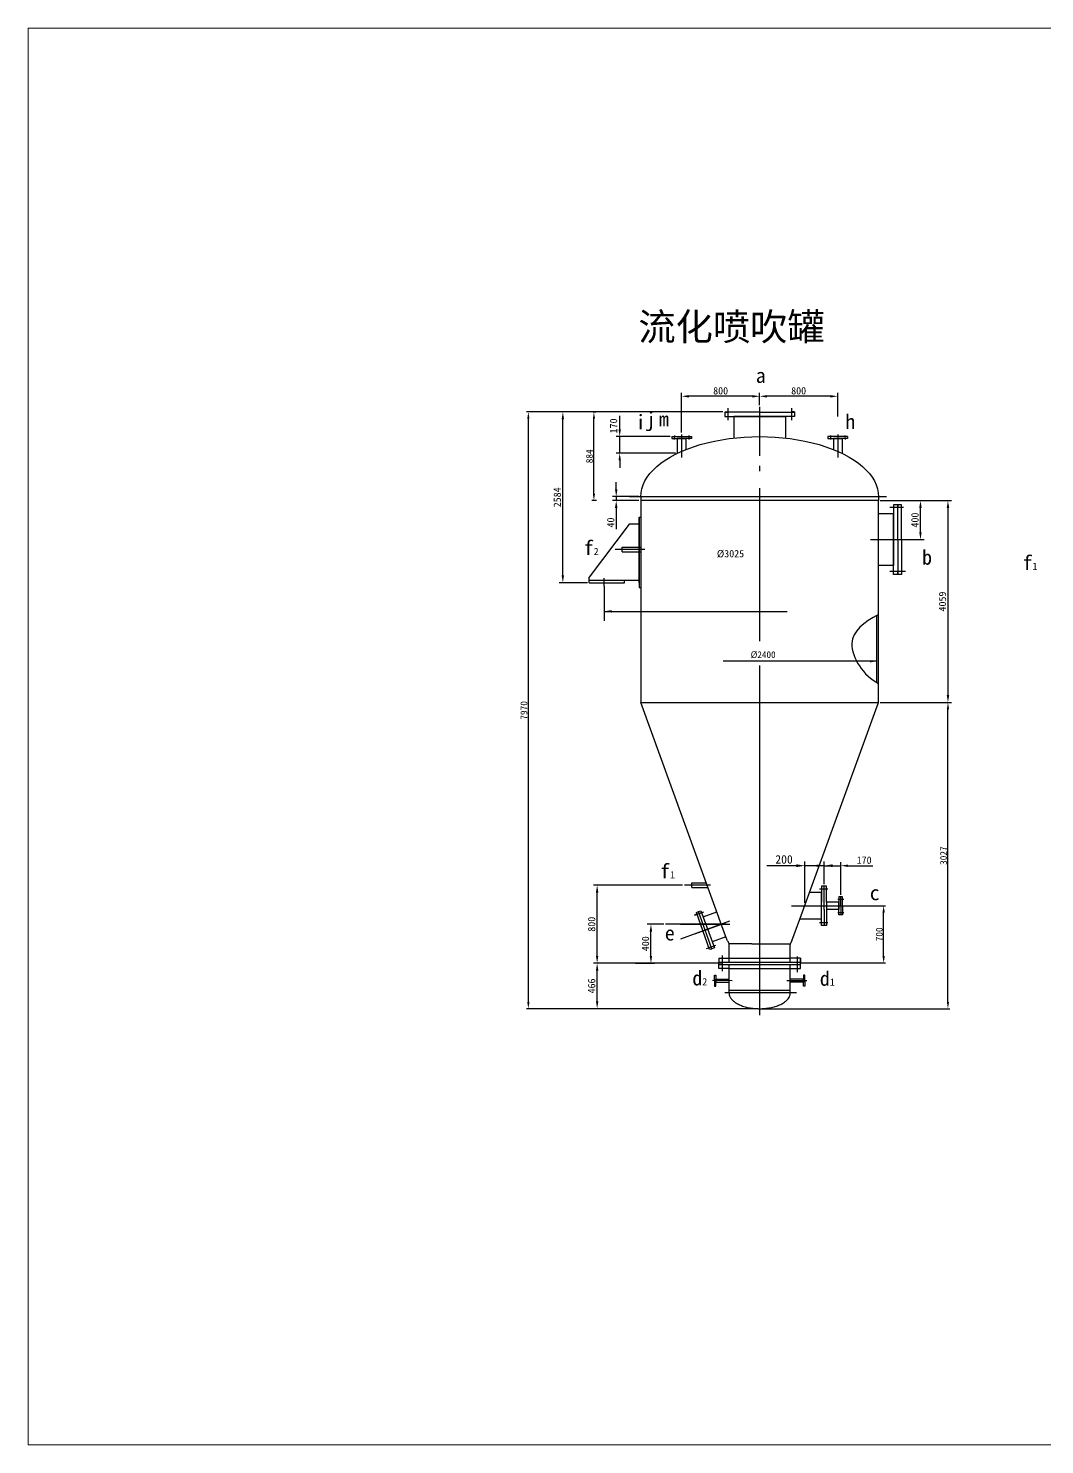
# Model space of a CAD drawing. Header units: millimetres. Extents: x 194836 to 216549, y -16120 to -1600.
# Drawn here: x 194836 to 205254, y -16120 to -1600 of the extents above; entities that cross this region are included whole.
import ezdxf

# ---------------------------------------------------------------- set-up
doc = ezdxf.new("R2010")
doc.units = ezdxf.units.MM
doc.layers.add('Layer2', color=7, linetype='Continuous', lineweight=30)
doc.layers.add('图层4', color=2, linetype='Continuous', lineweight=9)
doc.styles.get("Standard").update_dxf_attribs({"font": 'SimSun.ttf'})
doc.dimstyles.new('Copy of ISO-25', dxfattribs={"dimscale": 30, "dimtxt": 2.5, "dimasz": 2.5, "dimexe": 1.25, "dimexo": 0.625, "dimtad": 1, "dimtxsty": 'Standard', "dimcen": 2.5, "dimadec": 0, "dimazin": 0, "dimtfac": 1, "dimtmove": 0, "dimatfit": 3, "dimfxl": 0, "dimarcsym": 0})
doc.dimstyles.new('ISO-25', dxfattribs={"dimtxt": 70, "dimasz": 70, "dimexe": 20, "dimexo": 5, "dimgap": 10, "dimtad": 1, "dimdsep": 46, "dimtxsty": 'Standard', "dimcen": 2.5, "dimadec": 0, "dimazin": 0, "dimtfac": 1, "dimtmove": 0, "dimatfit": 3, "dimfxl": 0, "dimarcsym": 0})

# ---------------------------------------------------------------- blocks, each defined once
blk = doc.blocks.new('*D18')
at = {"layer": 'Defpoints', "color": 0}
for p in [(200666, -10384), (201561, -10384), (200666, -11184)]:
    blk.add_point(p, dxfattribs=at)
at = {"layer": 'Layer2', "color": 0, "lineweight": -2}
for p, q in [((201542, -10384), (200629, -10384)), ((200666, -11109), (200666, -10459)), ((200648, -11184), (200629, -11184))]:
    blk.add_line(p, q, dxfattribs=at)
at = {"layer": 'Layer2', "color": 0}
for points in [[(200654, -10459), (200679, -10459), (200666, -10384)], [(200654, -11109), (200679, -11109), (200666, -11184)]]:
    blk.add_solid(points, dxfattribs=at)
at = {"layer": 'Layer2', "color": 0, "insert": (200610, -10784), "char_height": 75, "attachment_point": 5, "rotation": 90}
blk.add_mtext('800', dxfattribs=at)
blk = doc.blocks.new('*D17')
at = {"layer": 'Defpoints', "color": 0}
for p in [(200666, -11184), (201972, -11184), (202332, -11650)]:
    blk.add_point(p, dxfattribs=at)
at = {"layer": 'Layer2', "color": 0, "lineweight": -2}
for p, q in [((201953, -11184), (200629, -11184)), ((200666, -11575), (200666, -11259)), ((202313, -11650), (200629, -11650))]:
    blk.add_line(p, q, dxfattribs=at)
at = {"layer": 'Layer2', "color": 0}
for points in [[(200654, -11259), (200679, -11259), (200666, -11184)], [(200654, -11575), (200679, -11575), (200666, -11650)]]:
    blk.add_solid(points, dxfattribs=at)
at = {"layer": 'Layer2', "color": 0, "insert": (200610, -11417), "char_height": 75, "attachment_point": 5, "rotation": 90}
blk.add_mtext('466', dxfattribs=at)
blk = doc.blocks.new('*D16')
at = {"layer": 'Defpoints', "color": 0}
for p in [(201532, -5372), (202332, -5481), (201532, -5762)]:
    blk.add_point(p, dxfattribs=at)
at = {"layer": 'Layer2', "color": 0, "lineweight": -2}
for p, q in [((201532, -5744), (201532, -5335)), ((202257, -5372), (201607, -5372)), ((202332, -5462), (202332, -5335))]:
    blk.add_line(p, q, dxfattribs=at)
at = {"layer": 'Layer2', "color": 0}
for points in [[(201607, -5360), (201607, -5385), (201532, -5372)], [(202257, -5360), (202257, -5385), (202332, -5372)]]:
    blk.add_solid(points, dxfattribs=at)
at = {"layer": 'Layer2', "color": 0, "insert": (201932, -5316), "char_height": 75, "attachment_point": 5}
blk.add_mtext('800', dxfattribs=at)
blk = doc.blocks.new('*D15')
at = {"layer": 'Defpoints', "color": 0}
for p in [(202332, -5372), (202332, -5481), (203132, -5598)]:
    blk.add_point(p, dxfattribs=at)
at = {"layer": 'Layer2', "color": 0, "lineweight": -2}
for p, q in [((202332, -5462), (202332, -5335)), ((203057, -5372), (202407, -5372)), ((203132, -5579), (203132, -5335))]:
    blk.add_line(p, q, dxfattribs=at)
at = {"layer": 'Layer2', "color": 0}
for points in [[(202407, -5360), (202407, -5385), (202332, -5372)], [(203057, -5360), (203057, -5385), (203132, -5372)]]:
    blk.add_solid(points, dxfattribs=at)
at = {"layer": 'Layer2', "color": 0, "insert": (202732, -5316), "char_height": 75, "attachment_point": 5}
blk.add_mtext('800', dxfattribs=at)
blk = doc.blocks.new('*D4')
at = {"layer": 'Defpoints', "color": 0}
for p in [(203866, -6441), (203981, -6441), (203848, -6841)]:
    blk.add_point(p, dxfattribs=at)
at = {"layer": 'Layer2', "color": 0, "lineweight": -2}
for p, q in [((203885, -6441), (204018, -6441)), ((203981, -6766), (203981, -6516)), ((203867, -6841), (204018, -6841))]:
    blk.add_line(p, q, dxfattribs=at)
at = {"layer": 'Layer2', "color": 0}
for points in [[(203968, -6516), (203993, -6516), (203981, -6441)], [(203968, -6766), (203993, -6766), (203981, -6841)]]:
    blk.add_solid(points, dxfattribs=at)
at = {"layer": 'Layer2', "color": 0, "insert": (203924, -6641), "char_height": 75, "attachment_point": 5, "rotation": 90}
blk.add_mtext('400', dxfattribs=at)
blk = doc.blocks.new('*D14')
at = {"layer": 'Defpoints', "color": 0}
for p in [(200315, -5533), (201975, -5533), (200586, -7283)]:
    blk.add_point(p, dxfattribs=at)
at = {"layer": 'Layer2', "color": 0, "lineweight": -2}
for p, q in [((201956, -5533), (200277, -5533)), ((200315, -7208), (200315, -5608)), ((200567, -7283), (200277, -7283))]:
    blk.add_line(p, q, dxfattribs=at)
at = {"layer": 'Layer2', "color": 0}
for points in [[(200302, -5608), (200327, -5608), (200315, -5533)], [(200302, -7208), (200327, -7208), (200315, -7283)]]:
    blk.add_solid(points, dxfattribs=at)
at = {"layer": 'Layer2', "color": 0, "insert": (200258, -6408), "char_height": 75, "attachment_point": 5, "rotation": 90}
blk.add_mtext('2584', dxfattribs=at)
blk = doc.blocks.new('*D13')
at = {"layer": 'Defpoints', "color": 0}
for p in [(203550, -6441), (203550, -8511), (204262, -8511)]:
    blk.add_point(p, dxfattribs=at)
at = {"layer": 'Layer2', "color": 0, "lineweight": -2}
for p, q in [((203569, -6441), (204300, -6441)), ((204262, -6516), (204262, -8436)), ((203569, -8511), (204300, -8511))]:
    blk.add_line(p, q, dxfattribs=at)
at = {"layer": 'Layer2', "color": 0}
for points in [[(204250, -6516), (204275, -6516), (204262, -6441)], [(204250, -8436), (204275, -8436), (204262, -8511)]]:
    blk.add_solid(points, dxfattribs=at)
at = {"layer": 'Layer2', "color": 0, "insert": (204206, -7476), "char_height": 75, "attachment_point": 5, "rotation": 90}
blk.add_mtext('4059', dxfattribs=at)
blk = doc.blocks.new('*D12')
at = {"layer": 'Defpoints', "color": 0}
for p in [(201218, -10784), (201367, -10784), (201042, -11184)]:
    blk.add_point(p, dxfattribs=at)
at = {"layer": 'Layer2', "color": 0, "lineweight": -2}
for p, q in [((201349, -10784), (201180, -10784)), ((201218, -11109), (201218, -10859)), ((201061, -11184), (201255, -11184))]:
    blk.add_line(p, q, dxfattribs=at)
at = {"layer": 'Layer2', "color": 0}
for points in [[(201205, -10859), (201230, -10859), (201218, -10784)], [(201205, -11109), (201230, -11109), (201218, -11184)]]:
    blk.add_solid(points, dxfattribs=at)
at = {"layer": 'Layer2', "color": 0, "insert": (201162, -10984), "char_height": 75, "attachment_point": 5, "rotation": 90}
blk.add_mtext('400', dxfattribs=at)
blk = doc.blocks.new('*D11')
at = {"layer": 'Defpoints', "color": 0}
for p in [(203163, -10184), (202993, -10393), (203163, -10503)]:
    blk.add_point(p, dxfattribs=at)
at = {"layer": 'Layer2', "color": 0, "lineweight": -2}
for p, q in [((202993, -10374), (202993, -10147)), ((203163, -10484), (203163, -10147)), ((202918, -10184), (202843, -10184)), ((202993, -10184), (203163, -10184)), ((203238, -10184), (203493, -10184))]:
    blk.add_line(p, q, dxfattribs=at)
at = {"layer": 'Layer2', "color": 0}
for points in [[(202918, -10172), (202918, -10197), (202993, -10184)], [(203238, -10172), (203238, -10197), (203163, -10184)]]:
    blk.add_solid(points, dxfattribs=at)
at = {"layer": 'Layer2', "color": 0, "insert": (203403, -10128), "char_height": 75, "attachment_point": 5}
blk.add_mtext('170', dxfattribs=at)
blk = doc.blocks.new('*D7')
at = {"layer": 'Defpoints', "color": 0}
for p in [(200862, -6401), (201114, -6401), (201114, -6441)]:
    blk.add_point(p, dxfattribs=at)
at = {"layer": 'Layer2', "color": 0, "lineweight": -2}
for p, q in [((200862, -6326), (200862, -6251)), ((201095, -6401), (200824, -6401)), ((201095, -6441), (200824, -6441)), ((200862, -6401), (200862, -6441)), ((200862, -6516), (200862, -6734))]:
    blk.add_line(p, q, dxfattribs=at)
at = {"layer": 'Layer2', "color": 0}
for points in [[(200849, -6326), (200874, -6326), (200862, -6401)], [(200849, -6516), (200874, -6516), (200862, -6441)]]:
    blk.add_solid(points, dxfattribs=at)
at = {"layer": 'Layer2', "color": 0, "insert": (200806, -6666), "char_height": 75, "attachment_point": 5, "rotation": 90}
blk.add_mtext('40', dxfattribs=at)
blk = doc.blocks.new('*D2')
at = {"layer": 'Defpoints', "color": 0}
for p in [(200621, -5533), (200633, -5533), (200666, -6441)]:
    blk.add_point(p, dxfattribs=at)
at = {"layer": 'Layer2', "color": 0, "lineweight": -2}
for p, q in [((200626, -5533), (200653, -5533)), ((200633, -6371), (200633, -5603)), ((200661, -6441), (200613, -6441))]:
    blk.add_line(p, q, dxfattribs=at)
at = {"layer": 'Layer2', "color": 0}
for points in [[(200622, -5603), (200645, -5603), (200633, -5533)], [(200622, -6371), (200645, -6371), (200633, -6441)]]:
    blk.add_solid(points, dxfattribs=at)
at = {"layer": 'Layer2', "color": 0, "insert": (200588, -5987), "char_height": 70, "attachment_point": 5, "rotation": 90}
blk.add_mtext('884', dxfattribs=at)
blk = doc.blocks.new('*D6')
at = {"layer": 'Defpoints', "color": 0}
for p in [(203569, -8511), (204262, -8511), (202332, -11650)]:
    blk.add_point(p, dxfattribs=at)
at = {"layer": 'Layer2', "color": 0, "lineweight": -2}
for p, q in [((203574, -8511), (204282, -8511)), ((204262, -11580), (204262, -8581)), ((202337, -11650), (204282, -11650))]:
    blk.add_line(p, q, dxfattribs=at)
at = {"layer": 'Layer2', "color": 0}
for points in [[(204251, -8581), (204274, -8581), (204262, -8511)], [(204251, -11580), (204274, -11580), (204262, -11650)]]:
    blk.add_solid(points, dxfattribs=at)
at = {"layer": 'Layer2', "color": 0, "insert": (204217, -10081), "char_height": 70, "attachment_point": 5, "rotation": 90}
blk.add_mtext('3027', dxfattribs=at)
blk = doc.blocks.new('*D1')
at = {"layer": 'Defpoints', "color": 0}
for p in [(199961, -5533), (200666, -5533), (200666, -11650)]:
    blk.add_point(p, dxfattribs=at)
at = {"layer": 'Layer2', "color": 0, "lineweight": -2}
for p, q in [((200661, -5533), (199941, -5533)), ((199961, -11580), (199961, -5603)), ((200661, -11650), (199941, -11650))]:
    blk.add_line(p, q, dxfattribs=at)
at = {"layer": 'Layer2', "color": 0}
for points in [[(199949, -5603), (199973, -5603), (199961, -5533)], [(199949, -11580), (199973, -11580), (199961, -11650)]]:
    blk.add_solid(points, dxfattribs=at)
at = {"layer": 'Layer2', "color": 0, "insert": (199916, -8592), "char_height": 70, "attachment_point": 5, "rotation": 90}
blk.add_mtext('7970', dxfattribs=at)
blk = doc.blocks.new('*D5')
at = {"layer": 'Defpoints', "color": 0}
for p in [(202886, -10595), (203603, -10595), (202752, -11181)]:
    blk.add_point(p, dxfattribs=at)
at = {"layer": 'Layer2', "color": 0, "lineweight": -2}
for p, q in [((202891, -10595), (203623, -10595)), ((203603, -11111), (203603, -10665)), ((202757, -11181), (203623, -11181))]:
    blk.add_line(p, q, dxfattribs=at)
at = {"layer": 'Layer2', "color": 0}
for points in [[(203591, -10665), (203615, -10665), (203603, -10595)], [(203591, -11111), (203615, -11111), (203603, -11181)]]:
    blk.add_solid(points, dxfattribs=at)
at = {"layer": 'Layer2', "color": 0, "insert": (203558, -10888), "char_height": 70, "attachment_point": 5, "rotation": 90}
blk.add_mtext('700', dxfattribs=at)

msp = doc.modelspace()

# ---------------------------------------------------------------- linework, layer by layer
at = {"layer": 'Layer2'}
for p, q in [((202004.614, -5495.418), (202004.614, -5617.769)), ((202332.114, -5480.598), (202332.114, -5981.396)), ((202659.614, -5494.793), (202659.614, -5617.144)), ((202659.614, -5495.418), (202659.614, -5617.769)), ((200897.24, -5709.313), (200897.24, -5571.227)), ((201974.614, -5533.218), (202004.614, -5533.218)), ((201974.614, -5533.218), (201974.614, -5579.218)), ((202332.114, -5533.218), (201974.614, -5533.218)), ((201974.614, -5579.218), (202332.114, -5579.218)), ((202067.114, -5579.218), (202067.114, -5799.819)), ((202332.114, -5579.218), (202067.114, -5579.218)), ((202332.114, -5533.218), (202689.614, -5533.218)), ((202689.614, -5579.218), (202332.114, -5579.218)), ((202332.114, -5579.218), (202597.114, -5579.218)), ((202597.114, -5578.593), (202597.114, -5799.819)), ((202597.114, -5579.218), (202597.114, -5797.918)), ((202689.614, -5532.593), (202659.614, -5532.593)), ((202689.614, -5533.218), (202659.614, -5533.218)), ((202689.614, -5532.593), (202689.614, -5578.593)), ((202689.614, -5533.218), (202689.614, -5579.218)), ((201413.364, -5784.313), (200859.74, -5784.313)), ((200897.24, -5954.899), (200897.24, -5784.313)), ((201432.114, -5784.313), (201432.114, -5804.313)), ((201432.114, -5784.313), (201632.114, -5784.313)), ((201432.114, -5804.313), (201532.114, -5804.313)), ((201457.56, -5774.008), (201457.114, -5816.733)), ((201487.614, -5804.313), (201487.614, -5957.213)), ((201532.114, -5804.313), (201487.614, -5804.313)), ((201532.114, -5804.313), (201487.614, -5804.313)), ((201532.114, -5804.313), (201487.614, -5804.313)), ((201532.114, -5762.404), (201532.114, -5998.895)), ((201632.114, -5804.313), (201532.114, -5804.313)), ((201532.114, -5804.313), (201576.614, -5804.313)), ((201532.114, -5804.313), (201576.614, -5804.313)), ((201532.114, -5804.313), (201576.614, -5804.313)), ((201576.614, -5804.313), (201576.614, -5917.914)), ((201607.298, -5775.306), (201607.114, -5816.732)), ((201632.114, -5784.313), (201632.114, -5804.313)), ((203232.114, -5784.313), (203032.114, -5784.313)), ((203032.114, -5784.313), (203032.114, -5804.313)), ((203032.114, -5804.313), (203132.114, -5804.313)), ((203056.93, -5775.306), (203057.114, -5816.732)), ((203087.614, -5804.313), (203087.614, -5917.914)), ((203132.114, -5804.313), (203087.614, -5804.313)), ((203132.114, -5804.313), (203087.614, -5804.313)), ((203132.114, -5804.313), (203087.614, -5804.313)), ((203132.114, -5762.404), (203132.114, -5998.895)), ((203232.114, -5804.313), (203132.114, -5804.313)), ((203132.114, -5804.313), (203176.614, -5804.313)), ((203132.114, -5804.313), (203176.614, -5804.313)), ((203132.114, -5804.313), (203176.614, -5804.313)), ((203176.614, -5804.313), (203176.614, -5957.213)), ((203206.667, -5774.008), (203207.114, -5816.733)), ((203232.114, -5784.313), (203232.114, -5804.313)), ((201468.864, -5954.899), (200859.74, -5954.899)), ((200897.24, -6029.899), (200897.24, -6104.899)), ((202332.114, -6085.053), (202332.114, -6138.872)), ((202332.114, -6313.965), (202332.114, -7881.728)), ((203632.815, -6401.218), (200999.408, -6401.218)), ((203550.114, -6441.218), (201113.127, -6441.218)), ((201114.114, -6401.218), (201114.114, -6441.218)), ((201114.114, -6441.218), (201114.114, -8511.218)), ((203550.114, -6401.218), (203550.114, -6441.218)), ((203550.114, -7106.218), (203550.114, -6441.218)), ((203806.219, -6513.718), (203665.563, -6513.718)), ((203786.114, -6483.718), (203704.114, -6483.718)), ((203704.114, -6483.718), (203704.114, -6841.218)), ((203750.114, -6841.218), (203750.114, -6483.718)), ((203750.114, -6483.718), (203750.114, -6513.718)), ((203786.114, -6841.218), (203786.114, -6483.718)), ((201096.114, -6611.218), (201096.114, -7331.218)), ((201096.114, -6611.218), (201114.114, -6611.218)), ((201096.114, -6683.218), (201096.114, -6611.218)), ((203704.114, -6576.218), (203550.114, -6576.218)), ((203704.114, -6841.218), (203704.114, -6576.218)), ((200996.114, -6683.218), (200586.114, -7227.218)), ((201096.114, -6683.218), (200996.114, -6683.218)), ((201096.114, -7283.218), (201096.114, -6683.218)), ((201154.264, -6941.218), (200849.522, -6941.218)), ((200923.863, -6917.218), (201114.114, -6917.218)), ((200923.863, -6965.218), (200923.863, -6917.218)), ((200923.863, -6965.218), (201114.114, -6965.218)), ((203467.267, -6841.218), (203908.317, -6841.218)), ((203704.114, -6841.218), (203704.114, -7106.218)), ((203704.114, -7198.718), (203704.114, -6841.218)), ((203750.114, -6841.218), (203750.114, -7198.718)), ((203786.114, -6841.218), (203786.114, -7198.718)), ((203704.114, -7106.218), (203550.114, -7106.218)), ((203550.114, -8511.218), (203550.114, -7106.218)), ((200586.114, -7257.218), (200586.114, -7227.218)), ((200586.114, -7257.218), (201096.114, -7257.218)), ((200586.114, -7283.218), (200586.114, -7257.218)), ((200738.614, -7319.954), (200738.614, -7238.179)), ((200946.114, -7283.218), (200946.114, -7257.218)), ((203827.07, -7168.718), (203665.563, -7168.718)), ((203786.114, -7198.718), (203704.114, -7198.718)), ((203750.114, -7198.718), (203750.114, -7168.718)), ((200586.114, -7283.218), (200946.114, -7283.218)), ((200738.614, -7319.954), (200738.614, -7674.686)), ((201096.114, -7331.218), (201114.114, -7331.218)), ((203532.114, -8306.122), (203532.114, -7619.089)), ((202332.114, -8132.403), (202332.114, -11089.988)), ((201114.114, -8511.218), (203550.114, -8511.218)), ((201426.03, -9369.395), (201114.114, -8511.218)), ((202743.043, -10731.718), (203550.114, -8511.218)), ((201986.895, -10912.507), (201426.03, -9369.395)), ((202795.715, -10563.218), (202795.715, -10140.481)), ((202992.656, -10370.843), (202992.656, -10140.481)), ((202708.215, -10184.231), (202405.663, -10184.231)), ((202992.656, -10184.231), (202795.715, -10184.231)), ((203080.156, -10184.231), (203167.656, -10184.231)), ((201827.267, -10384.218), (201560.939, -10384.218)), ((201635.28, -10408.218), (201635.28, -10360.218)), ((201635.28, -10360.218), (201786.158, -10360.218)), ((201635.28, -10408.218), (201803.28, -10408.218)), ((202946.619, -10422.718), (203032.472, -10422.718)), ((203018.656, -10392.718), (202964.656, -10392.718)), ((202964.656, -10392.718), (202964.656, -10557.218)), ((202964.656, -10392.718), (202964.656, -10422.718)), ((202992.656, -10633.218), (202992.656, -10392.718)), ((203018.656, -10557.218), (203018.656, -10392.718)), ((202657.057, -10595.218), (203230.349, -10595.218)), ((202964.656, -10458.718), (202842.269, -10458.718)), ((202964.656, -10557.218), (202964.656, -10458.718)), ((202964.656, -10557.218), (202964.656, -10458.718)), ((202964.656, -10797.718), (202964.656, -10557.218)), ((203142.656, -10557.218), (203018.656, -10557.218)), ((203018.656, -10557.218), (203018.656, -10797.718)), ((203133.798, -10527.718), (203193.625, -10527.718)), ((203182.656, -10502.718), (203142.656, -10502.718)), ((203142.656, -10502.718), (203142.656, -10595.218)), ((203142.656, -10502.718), (203142.656, -10527.718)), ((203142.656, -10595.218), (203142.656, -10557.218)), ((203142.656, -10595.218), (203142.656, -10633.218)), ((203142.656, -10687.718), (203142.656, -10595.218)), ((203162.656, -10595.218), (203162.656, -10502.718)), ((203162.656, -10595.218), (203162.656, -10687.718)), ((203182.656, -10595.218), (203182.656, -10502.718)), ((203182.656, -10595.218), (203182.656, -10687.718)), ((201664.003, -10690.558), (201759.664, -10655.74)), ((201664.003, -10690.558), (201736.894, -10664.027)), ((201686.15, -10682.497), (201664.003, -10690.558)), ((201683.069, -10662.335), (201703.742, -10654.81)), ((201817.828, -11044.278), (201683.069, -10662.335)), ((201703.742, -10654.81), (201730.053, -10645.234)), ((201773.001, -10845.098), (201703.742, -10654.81)), ((201842.26, -11035.386), (201703.742, -10654.81)), ((201730.053, -10645.234), (201868.571, -11025.809)), ((201752.627, -10707.253), (201893.638, -10655.929)), ((202661.517, -10956.023), (202743.043, -10731.718)), ((202964.656, -10731.718), (202743.043, -10731.718)), ((202992.656, -10633.218), (202992.656, -10797.718)), ((203142.656, -10633.218), (203018.656, -10633.218)), ((203133.798, -10662.718), (203193.625, -10662.718)), ((203142.656, -10687.718), (203142.656, -10662.718)), ((203182.656, -10687.718), (203142.656, -10687.718)), ((201972.114, -10784.218), (201367.435, -10784.218)), ((202021.748, -10754.561), (201519.514, -10937.36)), ((201519.514, -10784.218), (202026.977, -10784.218)), ((201967.061, -10784.218), (201519.514, -10784.218)), ((201940.266, -10784.218), (201674.144, -10881.079)), ((201773.001, -10845.098), (201987.251, -10767.117)), ((202946.619, -10767.718), (203032.472, -10767.718)), ((202964.656, -10797.718), (202964.656, -10767.718)), ((203018.656, -10797.718), (202964.656, -10797.718)), ((201788.84, -11033.545), (201884.501, -10998.728)), ((201868.571, -11025.809), (201842.26, -11035.386)), ((201986.895, -10912.507), (201845.998, -10963.789)), ((202002.711, -10956.023), (201986.895, -10912.507)), ((202002.711, -10956.023), (202018.114, -10984.218)), ((202018.114, -11172.718), (202018.114, -10984.218)), ((202252.614, -10984.218), (202018.114, -10984.218)), ((202252.614, -10984.218), (202651.269, -10984.218)), ((202661.517, -10956.023), (202646.114, -10984.218)), ((202646.114, -11172.718), (202646.114, -10984.218)), ((201842.26, -11035.386), (201817.828, -11044.278)), ((201830.984, -11039.49), (201842.26, -11035.386)), ((201912.114, -11130.718), (202646.114, -11130.718)), ((201912.114, -11130.718), (201912.114, -11172.718)), ((201912.114, -11172.718), (202752.114, -11172.718)), ((201912.114, -11237.718), (201912.114, -11172.718)), ((201947.114, -11103.526), (201947.114, -11266.19)), ((202332.114, -11089.988), (202332.114, -11716.277)), ((202752.114, -11130.718), (202646.114, -11130.718)), ((202717.114, -11113.705), (202717.114, -11276.764)), ((202752.114, -11130.718), (202752.114, -11180.718)), ((202752.114, -11180.718), (202752.114, -11130.718)), ((202752.114, -11237.718), (202752.114, -11172.718)), ((201868.114, -11305.218), (201884.114, -11305.218)), ((201868.114, -11362.718), (201868.114, -11305.218)), ((201884.114, -11305.218), (201884.114, -11362.718)), ((201912.114, -11195.718), (202752.114, -11195.718)), ((202018.114, -11237.718), (201912.114, -11237.718)), ((202018.114, -11237.718), (202018.114, -11195.718)), ((202018.114, -11237.718), (202752.114, -11237.718)), ((202018.114, -11378.718), (202018.114, -11239.218)), ((202646.114, -11237.718), (202646.114, -11195.718)), ((202646.114, -11378.718), (202646.114, -11239.218)), ((202796.114, -11305.218), (202780.114, -11305.218)), ((202780.114, -11305.218), (202780.114, -11362.718)), ((202796.114, -11362.718), (202796.114, -11305.218)), ((202048.824, -11363.115), (201849.584, -11362.718)), ((201868.114, -11362.718), (201868.114, -11420.218)), ((201868.114, -11420.218), (201884.114, -11420.218)), ((201884.114, -11346.718), (202018.114, -11346.718)), ((201884.114, -11362.718), (201884.114, -11346.718)), ((201884.114, -11420.218), (201884.114, -11362.718)), ((201884.114, -11362.718), (201884.114, -11378.718)), ((201884.114, -11378.718), (202018.114, -11378.718)), ((202018.114, -11486.218), (202018.114, -11378.718)), ((202646.114, -11462.719), (202018.114, -11462.719)), ((202611.886, -11362.718), (202814.644, -11362.718)), ((202780.114, -11346.718), (202646.114, -11346.718)), ((202780.114, -11378.718), (202646.114, -11378.718)), ((202646.114, -11486.218), (202646.114, -11378.718)), ((202780.114, -11362.718), (202780.114, -11346.718)), ((202780.114, -11362.718), (202780.114, -11378.718)), ((202780.114, -11420.218), (202780.114, -11362.718)), ((202796.114, -11420.218), (202780.114, -11420.218)), ((202796.114, -11362.718), (202796.114, -11420.218)), ((202708.261, -11486.218), (201975.974, -11486.218))]:
    msp.add_line(p, q, dxfattribs=at)
at = {"layer": 'Layer2', "extrusion": (0, 0, -1)}
msp.add_ellipse((202332.114, -6401.218), major_axis=(-1218, 0), ratio=0.505878171, start_param=0, end_param=3.141592654, dxfattribs=at)
at = {"layer": 'Layer2'}
for points, knots in [([(203550.114, -7609.446), (203402.281, -7687.547), (203152.75, -7872.587), (203399.19, -8239.94), (203550.114, -8315.768)], [141.947284203, 141.947284203, 141.947284203, 141.947284203, 567.197734091, 1030.595019393, 1030.595019393, 1030.595019393, 1030.595019393]), ([(202018.114, -11486.218), (202018.114, -11491.359), (202018.561, -11496.499), (202020.331, -11506.689), (202021.654, -11511.738), (202025.132, -11521.673), (202027.286, -11526.56), (202032.373, -11536.124), (202035.305, -11540.802), (202045.206, -11554.511), (202053.269, -11563.188), (202071.948, -11579.488), (202082.567, -11587.115), (202106.706, -11601.618), (202120.356, -11608.428), (202149.734, -11620.63), (202165.462, -11626.022), (202198.512, -11635.258), (202215.833, -11639.101), (202251.523, -11645.135), (202269.893, -11647.326), (202307.099, -11649.996), (202325.934, -11650.474), (202363.471, -11649.704), (202382.172, -11648.456), (202418.844, -11644.267), (202436.815, -11641.328), (202471.46, -11633.837), (202488.133, -11629.287), (202519.662, -11618.694), (202534.518, -11612.651), (202561.955, -11599.209), (202574.536, -11591.811), (202597.03, -11575.788), (202606.944, -11567.164), (202621.25, -11551.504), (202626.409, -11544.746), (202635.045, -11530.734), (202638.521, -11523.478), (202643.089, -11510.124), (202644.523, -11504.094), (202645.852, -11494.095), (202646.114, -11490.157), (202646.114, -11486.218)], [0, 0, 0, 0, 0.086637563, 0.086637563, 0.173275125, 0.173275125, 0.259912688, 0.259912688, 0.346550251, 0.346550251, 0.520301347, 0.520301347, 0.694052444, 0.694052444, 0.877604366, 0.877604366, 1.061156288, 1.061156288, 1.244708209, 1.244708209, 1.428260131, 1.428260131, 1.611812053, 1.611812053, 1.795363974, 1.795363974, 1.978915896, 1.978915896, 2.162467817, 2.162467817, 2.346019739, 2.346019739, 2.529571661, 2.529571661, 2.713123582, 2.713123582, 2.842652308, 2.842652308, 2.972181033, 2.972181033, 3.075213021, 3.075213021, 3.141592654, 3.141592654, 3.141592654, 3.141592654])]:
    msp.add_open_spline(points, degree=3, knots=knots, dxfattribs=at)
for points in [[(200884.74, -5709.313), (200909.74, -5709.313), (200897.24, -5784.313)], [(200884.74, -6029.899), (200909.74, -6029.899), (200897.24, -5954.899)], [(202708.215, -10169.648), (202708.215, -10198.815), (202795.715, -10184.231)], [(203080.156, -10169.648), (203080.156, -10198.815), (202992.656, -10184.231)]]:
    msp.add_solid(points, dxfattribs=at)
at = {"layer": '图层4'}
msp.add_lwpolyline([(194835.622, -1599.935), (216549.191, -1599.935), (216549.191, -16119.59), (194835.622, -16119.59)], close=True, dxfattribs=at)

# ---------------------------------------------------------------- texts
at = {"layer": 'Layer2', "attachment_point": 1}
for s, insert, char_height, width in [('流化喷吹罐', (201088.506, -4519.196), 280, 41319.71416), ('a', (202292.765, -5084.457), 150, 729.3792), ('i', (201061.601, -5560.947), 150, 729.3792), ('j', (201164.326, -5533.949), 150, 729.3792), ('m', (201300.134, -5531.507), 150, 729.3792), ('h', (203209.508, -5557.376), 150, 729.3792), ('f{\\H0.5x;2}', (200528.643, -6850.767), 150, 729.3792), ('{\\H0.125x;%%c3025}', (201893.337, -6947.861), 600, 22018.88548), ('b', (203997.403, -6948.337), 150, 729.3792), ('f{\\H0.5x;1}', (205026.376, -7003.144), 150, 729.3792), ('%%c2400', (202239.365, -7986.264), 68.75, 13437.73207), ('f{\\H0.5x;1}', (201311.22, -10165.464), 150, 729.3792), ('c', (203460.328, -10387.857), 150, 729.3792), ('e', (201359.9, -10800.814), 150, 729.3792), ('d{\\H0.5x;2}', (201641.986, -11261.596), 150, 729.3792), ('d{\\H0.5x;1}', (202948.544, -11265.353), 150, 729.3792)]:
    msp.add_mtext(s, dxfattribs=dict(at, insert=insert, char_height=char_height, width=width))
at = {"layer": 'Layer2', "insert": (200834.74, -5675.597), "char_height": 75, "attachment_point": 5, "rotation": 90}
msp.add_mtext('170', dxfattribs=at)
at = {"layer": 'Layer2', "insert": (202582.028, -10120.188), "char_height": 87.5, "attachment_point": 5}
msp.add_mtext('200', dxfattribs=at)

# ---------------------------------------------------------------- dimensions: what is measured, and where the dimension line sits
at = {"layer": 'Layer2'}
for base, p1, p2, picture, middle in [((201532.114, -5372.207), (202332.114, -5480.598), (201532.114, -5762.404), '*D16', (201932.114, -5315.957)), ((202332.114, -5372.207), (203132.114, -5597.765), (202332.114, -5480.598), '*D15', (202732.114, -5315.957)), ((203162.656, -10184.231), (202992.656, -10392.718), (203162.656, -10502.718), '*D11', (203402.656, -10127.981))]:
    dim = msp.add_linear_dim(base=base, p1=p1, p2=p2, dimstyle='Copy of ISO-25', dxfattribs=at)
    dim.commit()
    dim.dimension.update_dxf_attribs({"geometry": picture, "text_midpoint": middle})
for base, p1, p2, text, dimstyle, picture, middle in [((199960.875, -5533.218), (200666.309, -11650.218), (200666.309, -5533.218), '7970', 'ISO-25', '*D1', (199915.875, -8591.718)), ((200314.746, -5533.218), (200586.114, -7283.218), (201974.614, -5533.218), '2584', 'Copy of ISO-25', '*D14', (200258.496, -6408.218)), ((204262.281, -8511.218), (202332.114, -11650.218), (203568.864, -8511.218), '3027', 'ISO-25', '*D6', (204217.281, -10080.718)), ((203603.159, -10595.218), (202752.114, -11180.718), (202885.882, -10595.218), '700', 'ISO-25', '*D5', (203558.159, -10887.968))]:
    dim = msp.add_linear_dim(base=base, p1=p1, p2=p2, angle=90, text=text, dimstyle=dimstyle, dxfattribs=at)
    dim.commit()
    dim.dimension.update_dxf_attribs({"geometry": picture, "text_midpoint": middle})
for base, p1, p2, text, dimstyle, picture, middle in [((200633.249, -5533.218), (200665.549, -6441.218), (200620.904, -5533.218), '884', 'ISO-25', '*D2', (200633.249, -5987.218)), ((204262.281, -8511.218), (203550.114, -6441.218), (203550.114, -8511.218), '4059', 'Copy of ISO-25', '*D13', (204262.281, -7476.218))]:
    dim = msp.add_linear_dim(base=base, p1=p1, p2=p2, angle=90, text=text, dimstyle=dimstyle, dxfattribs=at)
    dim.commit()
    dim.dimension.update_dxf_attribs({"geometry": picture, "text_midpoint": middle, "dimtype": 160})
for base, p1, p2, picture, middle in [((200861.908, -6401.218), (201114.114, -6441.218), (201114.114, -6401.218), '*D7', (200861.908, -6666.218)), ((203980.732, -6441.218), (203848.186, -6841.218), (203865.763, -6441.218), '*D4', (203980.732, -6641.218)), ((200666.309, -10384.218), (200666.309, -11184.218), (201560.939, -10384.218), '*D18', (200666.309, -10784.218))]:
    dim = msp.add_linear_dim(base=base, p1=p1, p2=p2, angle=90, dimstyle='Copy of ISO-25', dxfattribs=at)
    dim.commit()
    dim.dimension.update_dxf_attribs({"geometry": picture, "text_midpoint": middle, "dimtype": 160})
for base, p1, p2, picture, middle in [((201217.95, -10784.218), (201042.024, -11184.218), (201367.435, -10784.218), '*D12', (201161.7, -10984.218)), ((200666.309, -11184.218), (202332.114, -11650.218), (201972.114, -11184.218), '*D17', (200610.059, -11417.218))]:
    dim = msp.add_linear_dim(base=base, p1=p1, p2=p2, angle=90, dimstyle='Copy of ISO-25', dxfattribs=at)
    dim.commit()
    dim.dimension.update_dxf_attribs({"geometry": picture, "text_midpoint": middle})

# ---------------------------------------------------------------- leaders
for points, dimstyle, override in [([(200738.614, -7576.88), (202614.491, -7576.88)], 'Copy of ISO-25', {"dimgap": 0.625, "dimtad": 0}), ([(203532.114, -8088.669), (201958.232, -8088.669)], 'ISO-25', {"dimgap": 10, "dimtad": 0})]:
    msp.add_leader(points, dimstyle=dimstyle, override=override, dxfattribs=at)

doc.saveas('drawing.dxf')
